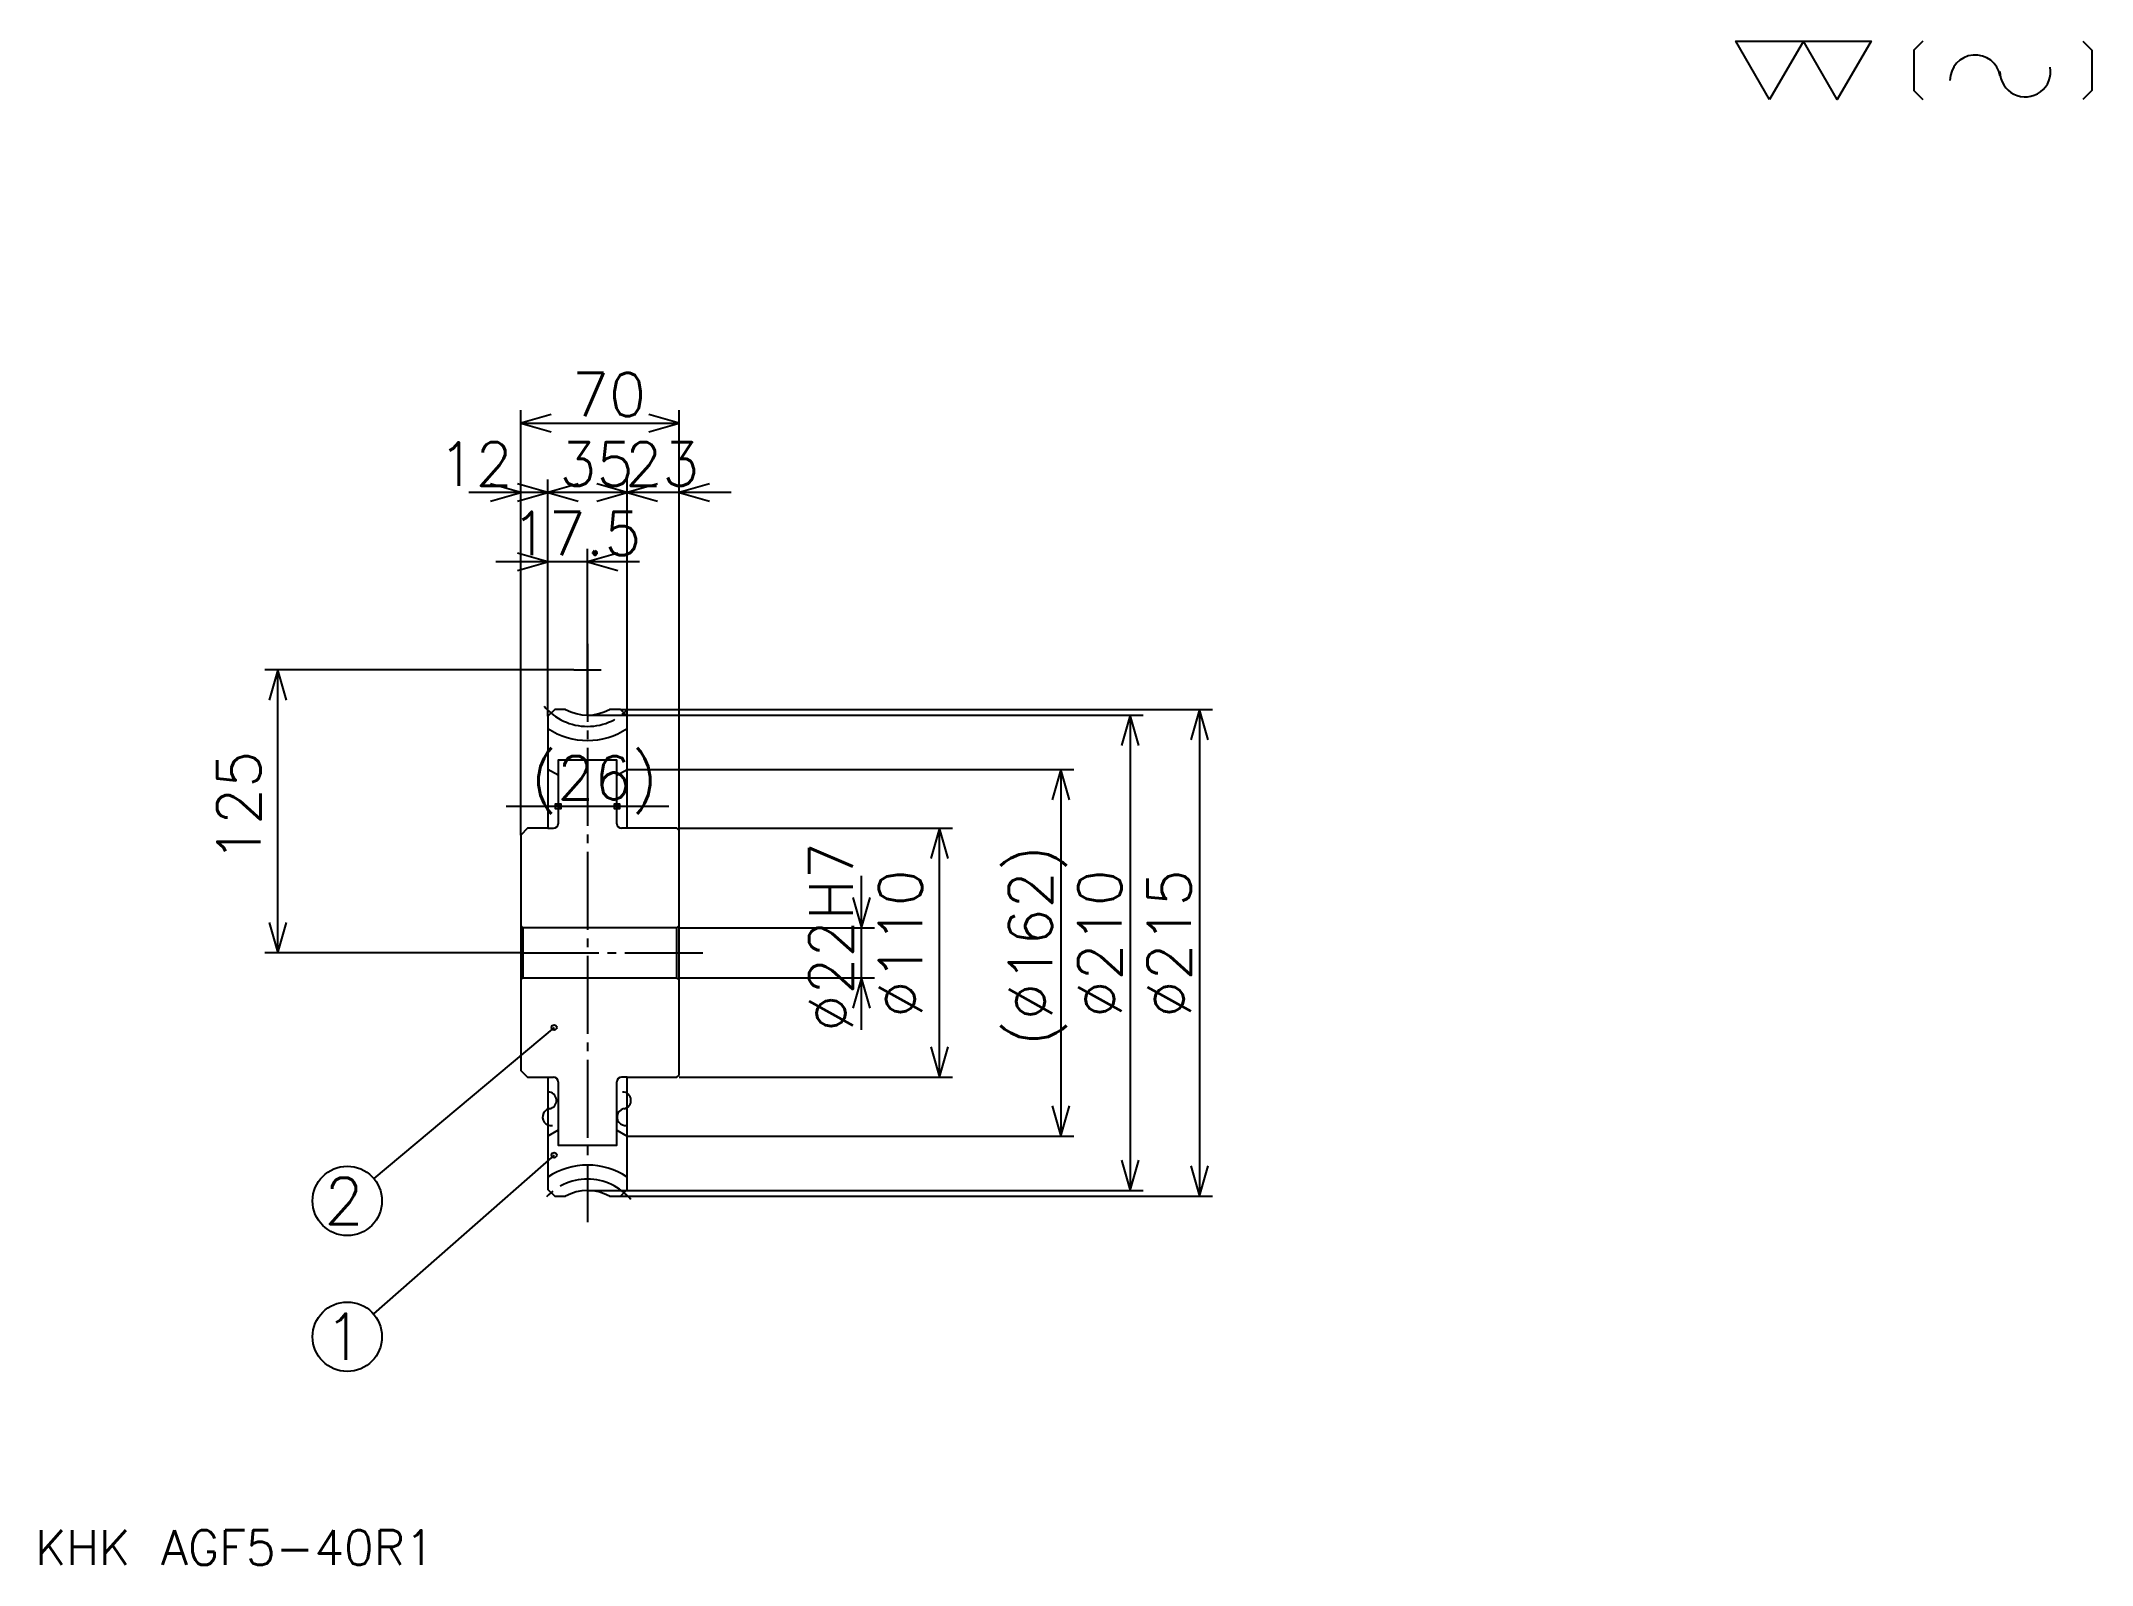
# Model space of a CAD drawing. Extents: x 41 to 947, y 42 to 715.
import ezdxf

# ---------------------------------------------------------------- set-up
doc = ezdxf.new("R2010")
doc.units = 0
doc.linetypes.add('DASHDOT', pattern=[45.957446, 34.468085, -3.829787, 3.829787, -3.829787])
doc.layers.get('0').update_dxf_attribs({"linetype": 'CONTINUOUS'})
doc.layers.add('DASHDOT', color=6, linetype='DASHDOT')
doc.styles.add('KANJI', font='TXT', dxfattribs={"bigfont": 'BIGFONT'})

msp = doc.modelspace()

# ---------------------------------------------------------------- linework, layer by layer
at = {"color": 5}
for p, q in [((252.765961, 420.037231), (252.765961, 552.164917)), ((252.765961, 546.420227), (322.765961, 546.420227)), ((322.765961, 420.037231), (322.765961, 552.164917)), ((264.765961, 420.037231), (264.765961, 521.526611)), ((299.765961, 420.037231), (299.765961, 521.526611)), ((287.74469, 515.781921), (229.787231, 515.781921)), ((322.74469, 515.781921), (241.787231, 515.781921)), ((345.74469, 515.781921), (276.787231, 515.781921)), ((282.265961, 437.537231), (282.265961, 490.888306)), ((305.24469, 485.143616), (241.787231, 485.143616)), ((276.25531, 437.537231), (139.787231, 437.537231)), ((145.531921, 312.537231), (145.531921, 437.537231)), ((282.265961, 417.537231), (282.265961, 437.537231)), ((252.765961, 364.537231), (252.765961, 420.037231)), ((264.765961, 417.037231), (264.765961, 420.037231)), ((282.265961, 417.537231), (322.765961, 417.537231)), ((296.765961, 420.037231), (322.765961, 420.037231)), ((299.765961, 417.037231), (299.765961, 420.037231)), ((322.765961, 420.037231), (558.297852, 420.037231)), ((322.765961, 366.537231), (322.765961, 420.037231)), ((322.765961, 417.537231), (527.659546, 417.537231)), ((521.914917, 417.537231), (521.914917, 207.537231)), ((552.553223, 420.037231), (552.553223, 205.037231)), ((299.765961, 393.537231), (322.765961, 393.537231)), ((322.765961, 393.537231), (497.021271, 393.537231)), ((491.276611, 393.537231), (491.276611, 231.537231)), ((318.24469, 377.196808), (246.287231, 377.196808)), ((322.765961, 367.537231), (443.404236, 367.537231)), ((437.659576, 257.537231), (437.659576, 367.537231)), ((403.191498, 278.558502), (403.191498, 346.515961)), ((322.765961, 323.537231), (408.936157, 323.537231)), ((252.765961, 312.537231), (139.787231, 312.537231)), ((322.765961, 301.537231), (408.936157, 301.537231)), ((267.515961, 279.537231), (187.908691, 212.784485)), ((322.765961, 257.537231), (443.404236, 257.537231)), ((299.765961, 231.537231), (322.765961, 231.537231)), ((322.765961, 231.537231), (497.021271, 231.537231)), ((267.515961, 223.162231), (187.680725, 153.050125)), ((282.265961, 207.537231), (322.765961, 207.537231)), ((296.765961, 205.037231), (322.765961, 205.037231)), ((322.765961, 207.537231), (527.659546, 207.537231)), ((322.765961, 205.037231), (558.297852, 205.037231))]:
    msp.add_line(p, q, dxfattribs=at)
at = {"color": 4}
for p, q in [((269.265961, 390.939148), (264.765961, 393.537231)), ((295.265961, 390.939148), (299.765961, 393.537231)), ((264.765961, 367.537231), (267.265961, 367.537231)), ((299.765961, 367.537231), (297.265961, 367.537231)), ((322.765961, 324.537231), (321.765961, 323.537231)), ((252.765961, 300.537231), (253.765961, 301.537231)), ((322.765961, 300.537231), (321.765961, 301.537231)), ((264.765961, 257.537231), (267.265961, 257.537231)), ((299.765961, 257.537231), (297.265961, 257.537231)), ((269.265961, 234.135315), (264.765961, 231.537231)), ((295.265961, 234.135315), (299.765961, 231.537231))]:
    msp.add_line(p, q, dxfattribs=at)
at = {"color": 7}
for points in [[(804.25531, 689.361694), (789.319153, 715.251038), (849.063843, 715.251038), (834.127625, 689.361694), (819.191467, 715.251038), (804.25531, 689.361694)], [(871.965942, 715.251038), (867.982971, 711.268066), (867.982971, 693.344666), (871.965942, 689.361694)], [(942.663818, 715.251038), (946.64679, 711.268066), (946.64679, 693.344666), (942.663818, 689.361694)]]:
    msp.add_lwpolyline(points, dxfattribs=at)
at = {"color": 5}
for points in [[(266.170227, 550.25), (252.765961, 546.420227), (266.170227, 542.590454)], [(309.361694, 542.590454), (322.765961, 546.420227), (309.361694, 550.25)], [(239.36171, 511.952148), (252.765961, 515.781921), (239.36171, 519.611694)], [(251.36171, 511.952148), (264.765961, 515.781921), (251.36171, 519.611694)], [(278.170227, 519.611694), (264.765961, 515.781921), (278.170227, 511.952148)], [(286.361694, 511.952148), (299.765961, 515.781921), (286.361694, 519.611694)], [(313.170227, 519.611694), (299.765961, 515.781921), (313.170227, 511.952148)], [(336.170227, 519.611694), (322.765961, 515.781921), (336.170227, 511.952148)], [(251.36171, 481.313843), (264.765961, 485.143616), (251.36171, 488.973389)], [(295.670227, 488.973389), (282.265961, 485.143616), (295.670227, 481.313843)], [(149.36171, 424.132996), (145.531921, 437.537231), (141.702133, 424.132996)], [(525.744629, 404.132996), (521.914917, 417.537231), (518.085083, 404.132996)], [(556.382935, 406.632996), (552.553223, 420.037231), (548.723389, 406.632996)], [(495.106384, 380.132996), (491.276611, 393.537231), (487.446808, 380.132996)], [(269.265961, 377.196808), (268.117035, 378.345734), (270.414886, 378.345734), (270.414886, 376.047882), (268.117035, 376.047882), (268.117035, 378.345734), (269.265961, 377.196808), (270.414886, 376.047882), (270.414886, 378.345734), (269.265961, 377.196808)], [(295.265961, 377.196808), (294.117035, 378.345734), (296.414886, 378.345734), (296.414886, 376.047882), (294.117035, 376.047882), (294.117035, 378.345734), (295.265961, 377.196808), (296.414886, 376.047882), (296.414886, 378.345734), (295.265961, 377.196808)], [(441.48938, 354.132965), (437.659576, 367.537231), (433.829773, 354.132965)], [(399.361694, 336.941498), (403.191498, 323.537231), (407.021301, 336.941498)], [(141.702133, 325.941498), (145.531921, 312.537231), (149.36171, 325.941498)], [(407.021301, 288.132965), (403.191498, 301.537231), (399.361694, 288.132965)], [(433.829773, 270.941498), (437.659576, 257.537231), (441.48938, 270.941498)], [(487.446808, 244.941483), (491.276611, 231.537231), (495.106384, 244.941483)], [(518.085083, 220.941483), (521.914917, 207.537231), (525.744629, 220.941483)], [(548.723389, 218.441483), (552.553223, 205.037231), (556.382935, 218.441483)]]:
    msp.add_lwpolyline(points, dxfattribs=at)
at = {"color": 4}
for points in [[(272.583496, 420.037231), (267.765961, 420.037231), (264.765961, 417.037231), (264.765961, 411.646851), (264.765961, 367.537231), (255.765961, 367.537231), (252.765961, 364.537231), (252.765961, 300.537231)], [(322.765961, 258.537231), (322.765961, 366.537231), (321.765961, 367.537231), (299.765961, 367.537231), (299.765961, 417.037231), (296.765961, 420.037231), (291.948425, 420.037231)], [(295.265961, 369.537231), (295.265961, 397.537231), (269.265961, 397.537231), (269.265961, 369.537231)], [(252.765961, 324.537231), (253.765961, 323.537231), (253.765961, 301.537231), (321.765961, 301.537231), (321.765961, 323.537231), (253.765961, 323.537231)], [(252.765961, 300.537231), (252.765961, 260.537231), (255.765961, 257.537231), (264.765961, 257.537231), (264.765961, 208.037231), (267.765961, 205.037231), (272.583496, 205.037231)], [(269.265961, 255.537231), (269.265961, 227.537231), (295.265961, 227.537231), (295.265961, 255.537231)], [(291.948425, 205.037231), (296.765961, 205.037231), (299.765961, 208.037231), (299.765961, 257.537231), (321.765961, 257.537231), (322.765961, 258.537231)]]:
    msp.add_lwpolyline(points, dxfattribs=at)
at = {"color": 5}
for centre, radius in [((267.515961, 279.537231), 1.148936), ((176.170227, 202.941498), 15.319149), ((267.515961, 223.162231), 1.148936), ((176.170227, 142.941483), 15.319149)]:
    msp.add_circle(centre, radius, dxfattribs=at)
at = {"color": 7}
for centre, radius, start, end in [((895.117004, 697.871765), 11.202128, 10, 180), ((917.180908, 701.762268), 11.202128, 180, 10), ((264.845215, 247.303192), 3.734043, 280, 90), ((297.738831, 247.303192), 3.734043, 280, 90), ((266.142029, 239.948563), 3.734043, 90, 280), ((299.035645, 239.948563), 3.734043, 90, 280)]:
    msp.add_arc(centre, radius, start, end, dxfattribs=at)
at = {"color": 4}
for centre, radius, start, end in [((282.265961, 437.537231), 20, 241.04497418, 298.955021018), ((282.265961, 437.537231), 31.25, 235.944203972, 304.055796028), ((267.265961, 369.537231), 2, 270, 0), ((297.265961, 369.537231), 2, 180, 270), ((267.265961, 255.537231), 2, 0, 90), ((297.265961, 255.537231), 2, 90, 180), ((282.265961, 187.537231), 31.25, 55.944203972, 124.055796028), ((282.265961, 187.537231), 20, 61.044978982, 118.95502582)]:
    msp.add_arc(centre, radius, start, end, dxfattribs=at)
at = {"layer": 'DASHDOT', "color": 7}
for p, q in [((282.265961, 449.026611), (282.265961, 193.547867)), ((276.25531, 437.537231), (288.276611, 437.537231)), ((252.765961, 312.537231), (334.25531, 312.537231))]:
    msp.add_line(p, q, dxfattribs=at)
for centre, start, end in [((282.265961, 437.537231), 219.999992469, 320.000007531), ((282.265961, 187.537231), 39.999992469, 140.000007531)]:
    msp.add_arc(centre, 25, start, end, dxfattribs=at)

# ---------------------------------------------------------------- texts
at = {"color": 7, "style": 'KANJI'}
for s, height, p in [('70', 19.148936, (275.319153, 549.484009)), ('12', 19.148936, (216.38298, 518.845764)), ('35', 19.148936, (269.819153, 518.845764)), ('23', 19.148936, (298.819153, 518.845764)), ('17.5', 19.148936, (248.622345, 488.207458)), ('(26)', 19.148936, (257.372345, 380.26062)), ('2', 20.425532, (165.957458, 192.728729)), ('1', 20.425532, (165.957458, 132.728714)), ('KHK AGF5-40R1', 15.319149, (38.297871, 42.127659))]:
    msp.add_text(s, height=height, dxfattribs=at).set_placement(p)
for s, p in [('125', (137.872345, 352.537231)), ('%%c22H7', (399.361694, 277.590424)), ('(%%c162)', (487.446808, 271.367004)), ('%%c110', (430, 283.813843)), ('%%c210', (518.085083, 283.813843)), ('%%c215', (548.723389, 283.813843))]:
    msp.add_text(s, height=19.148936, rotation=90, dxfattribs=at).set_placement(p)

doc.saveas('drawing.dxf')
